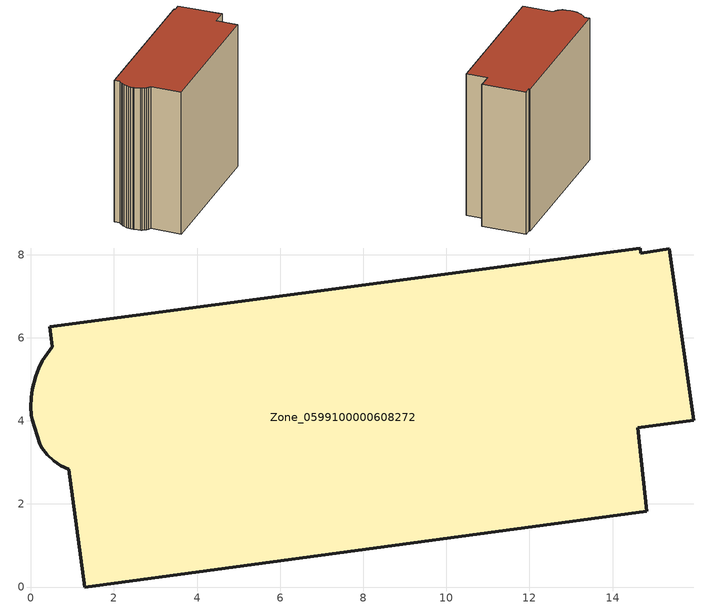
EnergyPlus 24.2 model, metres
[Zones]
Zone_0599100000608272
 floor ground (C_G): 0.72,2.92 0.55,3.04 0.39,3.19 0.27,3.36 0.21,3.45 0.03,4.03 0.01,4.13 0,4.34 0.01,4.56 0.03,4.76 0.11,5.07 0.18,5.26 0.28,5.45 0.39,5.62 0.52,5.78 0.45,6.26 14.66,8.16 14.68,8.03 15.36,8.14 15.95,4.01 14.61,3.83 14.83,1.82 1.29,0 0.92,2.83 z0
 wall outside (C_F): 0.39,5.62 0.28,5.45 0.18,5.26 0.11,5.07 0.03,4.76 0.01,4.56 0,4.34 0.01,4.13 0.03,4.03 0.21,3.45 0.27,3.36 0.39,3.19 0.55,3.04 0.72,2.92 0.92,2.83 1.29,0 14.83,1.82 14.61,3.83 15.95,4.01 15.36,8.14 14.68,8.03 14.66,8.16 0.45,6.26 0.52,5.78 0.39,5.62 z0:14.13
 roof outside (C_R): 14.68,8.03 14.66,8.16 0.45,6.26 0.52,5.78 0.39,5.62 0.28,5.45 0.18,5.26 0.11,5.07 0.03,4.76 0.01,4.56 0,4.34 0.01,4.13 0.03,4.03 0.21,3.45 0.27,3.36 0.39,3.19 0.55,3.04 0.72,2.92 0.92,2.83 1.29,0 14.83,1.82 14.61,3.83 15.95,4.01 15.36,8.14 z14.13
[BUILDING]
Pand.0599100000608272: North Axis=0; Terrain=City; Loads Convergence Tolerance Value=0.04; Temperature Convergence Tolerance Value=0.4; Solar Distribution=FullExterior; Maximum Number of Warmup Days=25; Minimum Number of Warmup Days=1
[Site:Location]
Rotterdam.The.Hague.AP_ZH_NLD Design_Conditions: Latitude=51.96; Longitude=4.45; Time Zone=1; Elevation=-4.5
[SITE:GROUNDTEMPERATURE:BUILDINGSURFACE]
18, 18, 18, 18, 18, 18, 18, 18, 18, 18, 18, 18
[MATERIAL] Thermal Absorptance=0.9; Solar Absorptance=0.7; Visible Absorptance=0.7
Name | Roughness | Thickness | Conductivity | Density | Specific Heat
G.TI.1946 | MediumSmooth | 0.15 | 1 | 540 | 1210
F.TI.1946 | Rough | 0.3 | 0.857143 | 1920 | 840
R.TI.1946 | MediumRough | 0.2 | 0.1 | 1500 | 1000
[CONSTRUCTION]
C_G: G.TI.1946
C_F: F.TI.1946
C_R: R.TI.1946
[ZONE]
Zone_0599100000608272: Type=1; Multiplier=1; Ceiling Height=Autocalculate; Volume=Autocalculate; Floor Area=autocalculate; Part of Total Floor Area=Yes
[ZONEINFILTRATION:DESIGNFLOWRATE]
Infil_Zone_0599100000608272: Zone or ZoneList or Space or SpaceList=Zone_0599100000608272; Schedule=AlwaysOn; Design Flow Rate Calculation Method=Flow/Area; Flow Rate per Floor Area=0.003; Constant Term Coefficient=1; Temperature Term Coefficient=0; Velocity Term Coefficient=0; Velocity Squared Term Coefficient=0
[HVACTEMPLATE:ZONE:IDEALLOADSAIRSYSTEM]
Zone_0599100000608272: Maximum Heating Supply Air Temperature=50; Minimum Cooling Supply Air Temperature=13; Maximum Heating Supply Air Humidity Ratio=0.0156; Minimum Cooling Supply Air Humidity Ratio=0.0077; Heating Limit=NoLimit; Cooling Limit=NoLimit; Dehumidification Control Type=ConstantSensibleHeatRatio; Cooling Sensible Heat Ratio=0.7; Dehumidification Setpoint=60; Humidification Control Type=None; Humidification Setpoint=30; Outdoor Air Method=None; Outdoor Air Flow Rate per Person=0.00944; Outdoor Air Flow Rate per Zone Floor Area=0; Outdoor Air Flow Rate per Zone=0; Demand Controlled Ventilation Type=None; Outdoor Air Economizer Type=NoEconomizer; Heat Recovery Type=None; Sensible Heat Recovery Effectiveness=0.7; Latent Heat Recovery Effectiveness=0.65
[ZONECONTROL:THERMOSTAT]
ThermostatControl_Zone_0599100000608272: Zone or ZoneList=Zone_0599100000608272; Control Type Schedule=DualSetpointControlType; Control 1=Thermostat_Zone_0599100000608272; Temperature Difference Between Cutout And Setpoint=0
[THERMOSTATSETPOINT:DUALSETPOINT]
Thermostat_Zone_0599100000608272: Heating Setpoint Temperature Schedule=HeatingSetpoint_Zone_0599100000608272; Cooling Setpoint Temperature Schedule=CoolingSetpoint_Zone_0599100000608272
[SCHEDULE:COMPACT]
HeatingSetpoint_Zone_0599100000608272: Through: 12/31, For: AllDays, Until: 24:00, 21
CoolingSetpoint_Zone_0599100000608272: Through: 12/31, For: AllDays, Until: 24:00, 24
DualSetpointControlType: Through: 12/31, For: AllDays, Until: 24:00, 4
AlwaysOn: Through: 12/31, For: AllDays, Until: 24:00, 1
